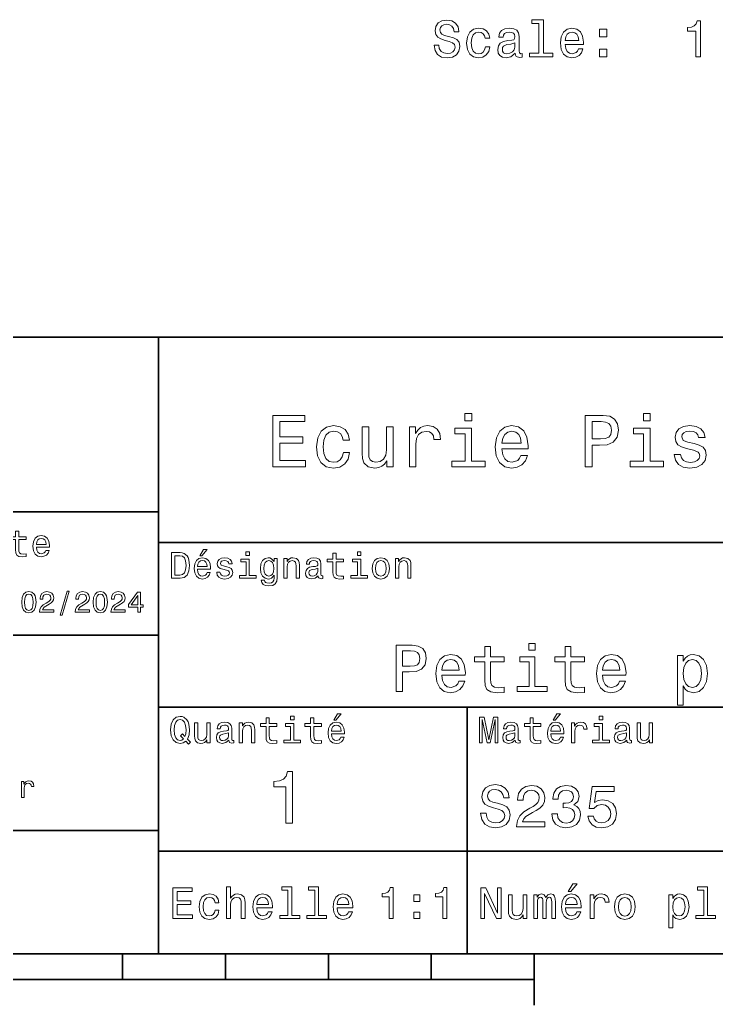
# Model space of a CAD drawing. Extents: x 0 to 297, y 0 to 210.
# Drawn here: x 148.5 to 216.2, y 5 to 100.9 of the extents above; entities that cross this region are included whole.
import ezdxf

# ---------------------------------------------------------------- set-up
doc = ezdxf.new("R2010")
doc.units = 0

msp = doc.modelspace()

# ---------------------------------------------------------------- linework, layer by layer
at = {"color": 7, "lineweight": 35}
for p, q in [((97, 70), (287, 70)), ((162, 10), (162, 70)), ((97, 53), (162, 53)), ((162, 50), (287, 50)), ((97, 41), (162, 41)), ((162, 34), (287, 34)), ((97, 22), (162, 22)), ((162, 20), (287, 20)), ((10, 10), (287, 10)), ((97, 10), (287, 10)), ((98.5, 7.5), (198.5, 7.5))]:
    msp.add_line(p, q, dxfattribs=at)
at = {"color": 7, "lineweight": 35, "ltscale": 0.35}
msp.add_line((192, 20), (192, 34), dxfattribs=at)
at = {"color": 7, "lineweight": 35, "ltscale": 0.25}
msp.add_line((192, 10), (192, 20), dxfattribs=at)
at = {"color": 7, "lineweight": 35, "ltscale": 0.0625}
for p, q in [((158.5, 10), (158.5, 7.5)), ((168.5, 10), (168.5, 7.5)), ((178.5, 10), (178.5, 7.5)), ((188.5, 10), (188.5, 7.5))]:
    msp.add_line(p, q, dxfattribs=at)
at = {"color": 7, "lineweight": 35, "ltscale": 0.125}
msp.add_line((198.5, 10), (198.5, 5), dxfattribs=at)
at = {"color": 7, "lineweight": 13}
for points in [[(189.226303, 98.397285), (188.76738, 98.397285), (188.86824, 97.862701), (189.120407, 97.46933), (189.508728, 97.2323), (190.033218, 97.146568), (190.552673, 97.227257), (190.94101, 97.449158), (191.188126, 97.797142), (191.2789, 98.256073), (191.203247, 98.669617), (190.99144, 98.936913), (190.648499, 99.113426), (190.18956, 99.244545), (189.796188, 99.34037), (189.538986, 99.451317), (189.392731, 99.612701), (189.347351, 99.864868), (189.392731, 100.091812), (189.523865, 100.263283), (189.725586, 100.379272), (190.00296, 100.419617), (190.285385, 100.369186), (190.507294, 100.233017), (190.653549, 100.006073), (190.724152, 99.698441), (191.183075, 99.698441), (191.183075, 99.708527), (191.102386, 100.182587), (190.865356, 100.535614), (190.492157, 100.757515), (189.987839, 100.83316), (189.533951, 100.757515), (189.180923, 100.5457), (188.953979, 100.217888), (188.873276, 99.794258), (188.938843, 99.416016), (189.130493, 99.158813), (189.433075, 98.987343), (189.846619, 98.856216), (190.255127, 98.740227), (190.562759, 98.629272), (190.749359, 98.467888), (190.814926, 98.205643), (190.75441, 97.938354), (190.598068, 97.736626), (190.361038, 97.610542), (190.053391, 97.570198), (189.710464, 97.625671), (189.448212, 97.787056), (189.281784, 98.049301)], [(198.969818, 100.490227), (198.969818, 97.615585), (198.057007, 97.615585), (198.057007, 97.242386), (200.321411, 97.242386), (200.321411, 97.615585), (199.413635, 97.615585), (199.413635, 100.863426), (198.273865, 100.863426), (198.273865, 100.490227)], [(214.220551, 97.242386), (214.679474, 97.242386), (214.679474, 100.767601), (214.336548, 100.767601), (214.245758, 100.459969), (214.064209, 100.253189), (213.786835, 100.132156), (213.403549, 100.091812), (213.403549, 99.733742), (214.220551, 99.733742)], [(193.73999, 99.052902), (194.178757, 99.052902), (194.087982, 99.45636), (193.871124, 99.774086), (193.533218, 99.970772), (193.094467, 100.046417), (192.610321, 99.945557), (192.242157, 99.663132), (192.010178, 99.204201), (191.929474, 98.588928), (192.005127, 97.978699), (192.232071, 97.524803), (192.590149, 97.242386), (193.07933, 97.146568), (193.513046, 97.222214), (193.850952, 97.434029), (194.082932, 97.766884), (194.183807, 98.210686), (193.760178, 98.210686), (193.684525, 97.928268), (193.543304, 97.716446), (193.341583, 97.585327), (193.094467, 97.544983), (192.786835, 97.610542), (192.564926, 97.812271), (192.428757, 98.140083), (192.383362, 98.604057), (192.428757, 99.057945), (192.569962, 99.385757), (192.796921, 99.587486), (193.094467, 99.658089), (193.356705, 99.612701), (193.553406, 99.496712), (193.684525, 99.305069)], [(196.660034, 97.595413), (196.660034, 97.580284), (196.685242, 97.408813), (196.760895, 97.287773), (197.078613, 97.191956), (197.325729, 97.2323), (197.325729, 97.575241), (197.219818, 97.560112), (197.078613, 97.625671), (197.053406, 97.8274), (197.053406, 99.229416), (196.992874, 99.587486), (196.81636, 99.839645), (196.508728, 99.990944), (196.075012, 100.046417), (195.651382, 99.985901), (195.338699, 99.81443), (195.142014, 99.547142), (195.076447, 99.194115), (195.076447, 99.163857), (195.474869, 99.163857), (195.510178, 99.375671), (195.621124, 99.52697), (195.802673, 99.617744), (196.059875, 99.653046), (196.307007, 99.627831), (196.483521, 99.552185), (196.589417, 99.421059), (196.624725, 99.239502), (196.604553, 99.027687), (196.523865, 98.921783), (196.322128, 98.871346), (195.943893, 98.831001), (195.510178, 98.740227), (195.20253, 98.578842), (195.020981, 98.326683), (194.9655, 97.953484), (195.01593, 97.620628), (195.172272, 97.373512), (195.424438, 97.217171), (195.772415, 97.161697), (196.24144, 97.267601)], [(201.511612, 98.467888), (203.286835, 98.467888), (203.29187, 98.67466), (203.211182, 99.254631), (202.989273, 99.688354), (202.636246, 99.9506), (202.167236, 100.046417), (201.708298, 99.945557), (201.35527, 99.663132), (201.128326, 99.204201), (201.047638, 98.599014), (201.123291, 97.978699), (201.350235, 97.524803), (201.698212, 97.242386), (202.1521, 97.146568), (202.545471, 97.212128), (202.86824, 97.383598), (203.10527, 97.65593), (203.24144, 98.019043), (202.802673, 98.019043), (202.711899, 97.817314), (202.58078, 97.666016), (202.207581, 97.544983), (201.920105, 97.600456), (201.703247, 97.77697), (201.562042, 98.06443), (201.511612, 98.452759)], [(204.85527, 99.199158), (205.551239, 99.199158), (205.551239, 99.9506), (204.85527, 99.9506)], [(201.511612, 98.841087), (201.567093, 99.189072), (201.703247, 99.446274), (201.910034, 99.602615), (202.182358, 99.658089), (202.449646, 99.602615), (202.656418, 99.446274), (202.782501, 99.189072), (202.827896, 98.841087)], [(196.609589, 98.190514), (196.549072, 97.928268), (196.387695, 97.726532), (196.145615, 97.595413), (195.848068, 97.550026), (195.656418, 97.575241), (195.520264, 97.65593), (195.434525, 97.797142), (195.409302, 97.993828), (195.429474, 98.170341), (195.510178, 98.296417), (195.832932, 98.43763), (196.24144, 98.498146), (196.609589, 98.619186)], [(204.85527, 97.242386), (205.551239, 97.242386), (205.551239, 97.993828), (204.85527, 97.993828)], [(173.109512, 57.381123), (176.279541, 57.381123), (176.279541, 57.986309), (173.772339, 57.986309), (173.772339, 59.679394), (176.005768, 59.679394), (176.005768, 60.277374), (173.772339, 60.277374), (173.772339, 61.775936), (176.221893, 61.775936), (176.221893, 62.381123), (173.109512, 62.381123)], [(192.439484, 62.554031), (191.769455, 62.554031), (191.769455, 61.833572), (192.439484, 61.833572)], [(203.462524, 57.381123), (204.125351, 57.381123), (204.125351, 59.492073), (204.860229, 59.492073), (205.602295, 59.528095), (206.193085, 59.780258), (206.574921, 60.270172), (206.704605, 60.940201), (206.603745, 61.559795), (206.315552, 62.013687), (205.840057, 62.287464), (205.191635, 62.381123), (203.462524, 62.381123)], [(209.788177, 62.554031), (209.118149, 62.554031), (209.118149, 61.833572), (209.788177, 61.833572)], [(179.932281, 59.967579), (180.559082, 59.967579), (180.429398, 60.543945), (180.119598, 60.997837), (179.636887, 61.278816), (179.010086, 61.386887), (178.318436, 61.242794), (177.792511, 60.839336), (177.46109, 60.183716), (177.345825, 59.304752), (177.453888, 58.432995), (177.778091, 57.78458), (178.289627, 57.381123), (178.988464, 57.244236), (179.608063, 57.352303), (180.090775, 57.6549), (180.42218, 58.130402), (180.566284, 58.764408), (179.96109, 58.764408), (179.853027, 58.36095), (179.651291, 58.058357), (179.363113, 57.871037), (179.010086, 57.8134), (178.570602, 57.907059), (178.253601, 58.195244), (178.059082, 58.663544), (177.994232, 59.326366), (178.059082, 59.974781), (178.260803, 60.443081), (178.585007, 60.731266), (179.010086, 60.83213), (179.38472, 60.767288), (179.66571, 60.601585), (179.853027, 60.327808)], [(186.380402, 57.381123), (187.014404, 57.381123), (187.014404, 59.592937), (187.079254, 60.12608), (187.273773, 60.507923), (187.590775, 60.738472), (188.015854, 60.817722), (188.332855, 60.767288), (188.570602, 60.623199), (188.714691, 60.378242), (188.765121, 60.046829), (189.406342, 60.046829), (189.319885, 60.630402), (189.082123, 61.048271), (188.685883, 61.30043), (188.145538, 61.386887), (187.778091, 61.32925), (187.46109, 61.185158), (187.180115, 60.940201), (186.956772, 60.608788), (186.956772, 61.25), (186.380402, 61.25)], [(195.37175, 59.131844), (197.907776, 59.131844), (197.914978, 59.427231), (197.799713, 60.255764), (197.482712, 60.875359), (196.978378, 61.25), (196.30835, 61.386887), (195.65274, 61.242794), (195.148407, 60.839336), (194.824203, 60.183716), (194.708923, 59.319164), (194.817001, 58.432995), (195.141205, 57.78458), (195.638321, 57.381123), (196.286743, 57.244236), (196.848694, 57.337894), (197.309799, 57.582851), (197.648407, 57.971901), (197.842941, 58.490631), (197.216141, 58.490631), (197.086456, 58.20245), (196.899139, 57.986309), (196.365997, 57.8134), (195.955322, 57.892651), (195.645538, 58.14481), (195.443802, 58.555473), (195.37175, 59.110229)], [(205.01152, 61.76873), (205.443802, 61.725502), (205.760803, 61.588615), (205.94812, 61.336452), (206.01297, 60.940201), (205.940918, 60.522331), (205.746399, 60.270172), (205.414978, 60.140488), (204.96109, 60.104465), (204.125351, 60.104465), (204.125351, 61.76873)], [(214.060516, 59.636166), (213.44812, 59.780258), (212.994232, 59.945965), (212.842941, 60.28458), (212.886169, 60.522331), (213.03746, 60.695244), (213.282425, 60.803314), (213.635437, 60.846542), (213.97406, 60.803314), (214.240631, 60.67363), (214.413544, 60.479107), (214.485596, 60.219738), (215.105194, 60.219738), (215.105194, 60.23415), (214.997116, 60.70245), (214.701721, 61.069885), (214.240631, 61.30043), (213.635437, 61.386887), (213.023056, 61.30043), (212.57637, 61.062679), (212.29538, 60.709652), (212.208939, 60.262966), (212.273773, 59.830688), (212.475494, 59.528095), (212.806915, 59.311958), (213.289627, 59.16066), (213.995682, 58.987751), (214.427948, 58.807636), (214.543228, 58.663544), (214.586456, 58.447407), (214.521606, 58.180836), (214.348694, 57.979107), (214.067719, 57.849422), (213.693085, 57.806194), (213.296829, 57.849422), (213.008636, 58.000721), (212.814117, 58.245674), (212.734863, 58.584293), (212.122482, 58.584293), (212.223343, 58.007923), (212.518738, 57.590057), (212.98703, 57.337894), (213.635437, 57.244236), (214.312683, 57.337894), (214.809799, 57.590057), (215.112396, 57.993515), (215.220459, 58.519451), (215.141205, 58.973343), (214.917862, 59.283138), (214.55043, 59.484871)], [(184.788177, 61.25), (184.154175, 61.25), (184.154175, 59.016571), (184.082123, 58.497837), (183.873199, 58.123196), (183.548996, 57.892651), (183.123917, 57.820602), (182.785294, 57.878242), (182.569168, 58.051151), (182.446686, 58.346542), (182.417862, 58.764408), (182.417862, 61.25), (181.783859, 61.25), (181.783859, 58.706772), (181.805481, 58.195244), (181.942368, 57.770172), (182.360229, 57.381123), (183.030258, 57.244236), (183.390488, 57.294666), (183.700287, 57.424351), (183.966858, 57.647694), (184.182999, 57.971901), (184.182999, 57.381123), (184.788177, 57.381123)], [(192.417862, 57.914265), (192.417862, 61.120316), (190.789627, 61.120316), (190.789627, 60.579971), (191.783859, 60.579971), (191.783859, 57.914265), (190.48703, 57.914265), (190.48703, 57.381123), (193.729111, 57.381123), (193.729111, 57.914265)], [(195.37175, 59.664986), (195.451004, 60.162102), (195.645538, 60.529537), (195.940918, 60.75288), (196.329971, 60.83213), (196.711807, 60.75288), (197.007202, 60.529537), (197.187317, 60.162102), (197.252167, 59.664986)], [(209.766571, 57.914265), (209.766571, 61.120316), (208.138321, 61.120316), (208.138321, 60.579971), (209.132568, 60.579971), (209.132568, 57.914265), (207.835724, 57.914265), (207.835724, 57.381123), (211.077805, 57.381123), (211.077805, 57.914265)], [(148.100861, 50.289986), (148.100861, 49.320965), (148.122482, 49.007565), (148.223343, 48.791428), (148.425079, 48.665348), (148.767288, 48.62212), (149.141937, 48.640129), (149.141937, 48.913906), (148.868149, 48.892292), (148.619598, 48.921112), (148.486313, 49.011169), (148.42868, 49.162464), (148.417862, 49.375), (148.417862, 50.289986), (149.141937, 50.289986), (149.141937, 50.560158), (148.417862, 50.560158), (148.417862, 51.125721), (148.100861, 51.125721), (148.100861, 50.560158), (147.553314, 50.560158), (147.553314, 50.289986)], [(150.121765, 49.565922), (151.389771, 49.565922), (151.393372, 49.713619), (151.335739, 50.127884), (151.177231, 50.437683), (150.925079, 50.625), (150.590057, 50.693443), (150.262253, 50.621399), (150.010086, 50.41967), (149.847977, 50.091862), (149.790344, 49.659584), (149.844376, 49.216499), (150.006485, 48.892292), (150.255051, 48.690563), (150.579254, 48.62212), (150.860229, 48.668949), (151.090775, 48.791428), (151.260086, 48.98595), (151.357346, 49.245319), (151.043945, 49.245319), (150.979111, 49.101227), (150.885452, 48.993156), (150.618881, 48.9067), (150.413544, 48.946327), (150.258652, 49.072407), (150.157776, 49.27774), (150.121765, 49.555115)], [(150.121765, 49.832493), (150.161377, 50.081055), (150.258652, 50.264771), (150.406342, 50.376442), (150.600861, 50.416069), (150.791794, 50.376442), (150.939484, 50.264771), (151.029541, 50.081055), (151.061966, 49.832493)], [(164.080688, 49.030979), (163.248566, 49.030979), (163.248566, 46.530979), (164.080688, 46.530979), (164.473343, 46.610229), (164.765137, 46.851585), (164.945251, 47.244236), (165.010086, 47.780979), (164.952454, 48.328529), (164.880402, 48.544666), (164.779541, 48.717579), (164.487747, 48.951729), (164.296829, 49.009365)], [(166.004318, 48.728386), (166.216858, 48.728386), (166.717575, 49.340778), (166.364548, 49.340778)], [(170.824203, 49.117435), (170.489197, 49.117435), (170.489197, 48.757202), (170.824203, 48.757202)], [(178.943802, 48.130402), (178.943802, 47.161381), (178.965424, 46.84798), (179.066284, 46.631844), (179.268005, 46.505764), (179.610229, 46.462536), (179.984863, 46.480545), (179.984863, 46.754322), (179.71109, 46.732708), (179.46254, 46.761528), (179.329254, 46.851585), (179.271606, 47.00288), (179.260803, 47.215416), (179.260803, 48.130402), (179.984863, 48.130402), (179.984863, 48.400574), (179.260803, 48.400574), (179.260803, 48.966137), (178.943802, 48.966137), (178.943802, 48.400574), (178.396255, 48.400574), (178.396255, 48.130402)], [(181.667145, 49.117435), (181.332138, 49.117435), (181.332138, 48.757202), (181.667145, 48.757202)], [(164.055481, 48.731987), (164.329254, 48.677952), (164.516571, 48.512245), (164.628235, 48.216858), (164.664261, 47.780979), (164.624634, 47.359509), (164.51297, 47.064121), (164.322052, 46.887608), (164.055481, 46.829971), (163.583572, 46.829971), (163.583572, 48.731987)], [(165.784576, 47.406338), (167.052597, 47.406338), (167.056198, 47.554035), (166.998566, 47.9683), (166.840057, 48.278099), (166.587891, 48.465416), (166.252884, 48.533859), (165.925079, 48.461815), (165.672913, 48.260086), (165.510803, 47.932278), (165.453171, 47.5), (165.507202, 47.056915), (165.669312, 46.732708), (165.917862, 46.530979), (166.242081, 46.462536), (166.523056, 46.509365), (166.753601, 46.631844), (166.922913, 46.826366), (167.020172, 47.085735), (166.706772, 47.085735), (166.641937, 46.941643), (166.548264, 46.833572), (166.281708, 46.747116), (166.07637, 46.786743), (165.921463, 46.912823), (165.820602, 47.118156), (165.784576, 47.395531)], [(165.784576, 47.672909), (165.824203, 47.921471), (165.921463, 48.105186), (166.069168, 48.216858), (166.263687, 48.256485), (166.454605, 48.216858), (166.60231, 48.105186), (166.692368, 47.921471), (166.724777, 47.672909)], [(168.623199, 47.658501), (168.317001, 47.730545), (168.090057, 47.8134), (168.014404, 47.982708), (168.036026, 48.101585), (168.111664, 48.188038), (168.234146, 48.242073), (168.41066, 48.263687), (168.579971, 48.242073), (168.713257, 48.177231), (168.799713, 48.079971), (168.835739, 47.950287), (169.145538, 47.950287), (169.145538, 47.957493), (169.091492, 48.191643), (168.943802, 48.375359), (168.713257, 48.490635), (168.41066, 48.533859), (168.104462, 48.490635), (167.881119, 48.371758), (167.740631, 48.195244), (167.697403, 47.971901), (167.729828, 47.755764), (167.830688, 47.604465), (167.996399, 47.496399), (168.237747, 47.42075), (168.590775, 47.334293), (168.806915, 47.244236), (168.864548, 47.172188), (168.886169, 47.064121), (168.853745, 46.930836), (168.767288, 46.829971), (168.626801, 46.765129), (168.439484, 46.743515), (168.241348, 46.765129), (168.09726, 46.840778), (168, 46.963257), (167.960373, 47.132565), (167.654175, 47.132565), (167.704605, 46.844379), (167.85231, 46.635445), (168.086456, 46.509365), (168.41066, 46.462536), (168.749283, 46.509365), (168.997833, 46.635445), (169.149139, 46.837173), (169.203171, 47.100143), (169.163544, 47.327087), (169.05188, 47.481987), (168.868149, 47.582851)], [(170.8134, 46.79755), (170.8134, 48.400574), (169.999283, 48.400574), (169.999283, 48.130402), (170.496399, 48.130402), (170.496399, 46.79755), (169.847977, 46.79755), (169.847977, 46.530979), (171.469025, 46.530979), (171.469025, 46.79755)], [(173.518738, 46.617435), (173.518738, 48.465416), (173.216141, 48.465416), (173.216141, 48.152016), (172.967575, 48.4366), (172.816284, 48.508644), (172.646973, 48.533859), (172.340775, 48.461815), (172.103027, 48.260086), (171.94812, 47.935879), (171.894089, 47.5), (171.94812, 47.060516), (172.103027, 46.736309), (172.340775, 46.530979), (172.646973, 46.462536), (172.819885, 46.487751), (172.963974, 46.552593), (173.216141, 46.826366), (173.216141, 46.552593), (173.187317, 46.336456), (173.108063, 46.181557), (172.956772, 46.091499), (172.729828, 46.059078), (172.531708, 46.080692), (172.391205, 46.134727), (172.30835, 46.228386), (172.283142, 46.354465), (171.976944, 46.354465), (171.976944, 46.340057), (172.023773, 46.109509), (172.167862, 45.9366), (172.398407, 45.824928), (172.711823, 45.785301), (173.086456, 45.839336), (173.335022, 45.990635), (173.47551, 46.253601)], [(172.221909, 47.5), (172.254318, 47.820606), (172.351593, 48.058357), (172.502884, 48.198845), (172.704605, 48.249279), (172.917145, 48.198845), (173.075653, 48.058357), (173.172913, 47.820606), (173.208939, 47.5), (173.172913, 47.172188), (173.075653, 46.938038), (172.917145, 46.793949), (172.704605, 46.747116), (172.502884, 46.793949), (172.351593, 46.938038), (172.254318, 47.175793)], [(174.181549, 46.530979), (174.498566, 46.530979), (174.498566, 47.647694), (174.530975, 47.903458), (174.635452, 48.090778), (174.797546, 48.206051), (175.013687, 48.249279), (175.1866, 48.213257), (175.294662, 48.115993), (175.348709, 47.953888), (175.366714, 47.737751), (175.366714, 46.530979), (175.683716, 46.530979), (175.683716, 47.802593), (175.669312, 48.058357), (175.604462, 48.270893), (175.391937, 48.465416), (175.060516, 48.533859), (174.876801, 48.508644), (174.721909, 48.440201), (174.588623, 48.324928), (174.484146, 48.170029), (174.484146, 48.465416), (174.181549, 48.465416)], [(177.499283, 46.783142), (177.499283, 46.772335), (177.517288, 46.649857), (177.57132, 46.5634), (177.798264, 46.494957), (177.974777, 46.523773), (177.974777, 46.76873), (177.899139, 46.757923), (177.798264, 46.804756), (177.780258, 46.948845), (177.780258, 47.950287), (177.73703, 48.206051), (177.610947, 48.386166), (177.391205, 48.494236), (177.081406, 48.533859), (176.778824, 48.490635), (176.555481, 48.368156), (176.414978, 48.177231), (176.368149, 47.925072), (176.368149, 47.903458), (176.65274, 47.903458), (176.677948, 48.054756), (176.757202, 48.162823), (176.886887, 48.227665), (177.070602, 48.25288), (177.247116, 48.234871), (177.373199, 48.180836), (177.448853, 48.087173), (177.47406, 47.957493), (177.459656, 47.806194), (177.402023, 47.730545), (177.257919, 47.694523), (176.987747, 47.665707), (176.677948, 47.600864), (176.458206, 47.485592), (176.328537, 47.305473), (176.28891, 47.038906), (176.324921, 46.801151), (176.4366, 46.624638), (176.616714, 46.512966), (176.86528, 46.473343), (177.200287, 46.548992)], [(181.656342, 46.79755), (181.656342, 48.400574), (180.842224, 48.400574), (180.842224, 48.130402), (181.33934, 48.130402), (181.33934, 46.79755), (180.690918, 46.79755), (180.690918, 46.530979), (182.311966, 46.530979), (182.311966, 46.79755)], [(182.762253, 47.496399), (182.819885, 47.056915), (182.985596, 46.732708), (183.248566, 46.530979), (183.601593, 46.462536), (183.951004, 46.530979), (184.213974, 46.729107), (184.379684, 47.053314), (184.440918, 47.496399), (184.379684, 47.935879), (184.213974, 48.263687), (183.951004, 48.461815), (183.601593, 48.533859), (183.248566, 48.461815), (182.985596, 48.260086), (182.819885, 47.935879)], [(183.086456, 47.5), (183.118881, 47.824207), (183.219742, 48.058357), (183.381851, 48.20245), (183.601593, 48.25288), (183.817719, 48.20245), (183.979828, 48.061958), (184.080688, 47.824207), (184.116714, 47.5), (184.080688, 47.172188), (183.979828, 46.934437), (183.817719, 46.790344), (183.601593, 46.743515), (183.381851, 46.790344), (183.219742, 46.934437), (183.118881, 47.172188)], [(185.024506, 46.530979), (185.341492, 46.530979), (185.341492, 47.647694), (185.373917, 47.903458), (185.478394, 48.090778), (185.640488, 48.206051), (185.856628, 48.249279), (186.029541, 48.213257), (186.137604, 48.115993), (186.19165, 47.953888), (186.209656, 47.737751), (186.209656, 46.530979), (186.526657, 46.530979), (186.526657, 47.802593), (186.512253, 48.058357), (186.447403, 48.270893), (186.234879, 48.465416), (185.903458, 48.533859), (185.719742, 48.508644), (185.56485, 48.440201), (185.431564, 48.324928), (185.327087, 48.170029), (185.327087, 48.465416), (185.024506, 48.465416)], [(177.463257, 47.208214), (177.420029, 47.020893), (177.304749, 46.876801), (177.131851, 46.783142), (176.919312, 46.750721), (176.782425, 46.76873), (176.68515, 46.826366), (176.623917, 46.927231), (176.605911, 47.067722), (176.620316, 47.193802), (176.677948, 47.283859), (176.908508, 47.384727), (177.200287, 47.427952), (177.463257, 47.514408)], [(148.703171, 44.201729), (148.746399, 43.749279), (148.881851, 43.426514), (149.097992, 43.230549), (149.397705, 43.167149), (149.694534, 43.230549), (149.910675, 43.426514), (150.043228, 43.749279), (150.08934, 44.201729), (150.043228, 44.651299), (149.98848, 44.829971), (149.910675, 44.976948), (149.694534, 45.172913), (149.397705, 45.239193), (149.097992, 45.172913), (148.881851, 44.974064), (148.746399, 44.651299)], [(150.429398, 43.224785), (151.804047, 43.224785), (151.804047, 43.472622), (150.71759, 43.472622), (150.778107, 43.60807), (150.881851, 43.720463), (151.201736, 43.925072), (151.371765, 44.011528), (151.561966, 44.135448), (151.697418, 44.279541), (151.775223, 44.44957), (151.804047, 44.642651), (151.755051, 44.884727), (151.619598, 45.074928), (151.412109, 45.195965), (151.144104, 45.239193), (150.867447, 45.190201), (150.657059, 45.054756), (150.521622, 44.838619), (150.47551, 44.553314), (150.47551, 44.51297), (150.737762, 44.51297), (150.737762, 44.536022), (150.763687, 44.731991), (150.841507, 44.876083), (150.965424, 44.9683), (151.129684, 45), (151.296829, 44.971184), (151.420746, 44.899136), (151.50145, 44.786743), (151.530258, 44.645535), (151.510086, 44.51297), (151.455338, 44.400578), (151.363113, 44.302593), (151.236313, 44.216141), (151.066284, 44.12392), (150.783859, 43.945248), (150.585022, 43.755043), (150.466858, 43.524498), (150.429398, 43.233429)], [(152.417877, 42.956772), (152.616714, 42.956772), (153.314133, 45.279541), (153.112396, 45.279541)], [(153.899139, 43.224785), (155.273773, 43.224785), (155.273773, 43.472622), (154.187317, 43.472622), (154.247849, 43.60807), (154.351593, 43.720463), (154.671478, 43.925072), (154.841507, 44.011528), (155.031708, 44.135448), (155.167145, 44.279541), (155.244965, 44.44957), (155.273773, 44.642651), (155.224792, 44.884727), (155.08934, 45.074928), (154.881851, 45.195965), (154.613831, 45.239193), (154.337173, 45.190201), (154.126801, 45.054756), (153.991364, 44.838619), (153.945251, 44.553314), (153.945251, 44.51297), (154.207504, 44.51297), (154.207504, 44.536022), (154.233429, 44.731991), (154.311249, 44.876083), (154.435165, 44.9683), (154.599426, 45), (154.766571, 44.971184), (154.890488, 44.899136), (154.971191, 44.786743), (155, 44.645535), (154.979828, 44.51297), (154.925079, 44.400578), (154.832855, 44.302593), (154.706055, 44.216141), (154.536026, 44.12392), (154.253601, 43.945248), (154.054764, 43.755043), (153.9366, 43.524498), (153.899139, 43.233429)], [(155.642654, 44.201729), (155.685883, 43.749279), (155.821335, 43.426514), (156.037476, 43.230549), (156.337173, 43.167149), (156.634003, 43.230549), (156.850143, 43.426514), (156.982712, 43.749279), (157.028824, 44.201729), (156.982712, 44.651299), (156.927963, 44.829971), (156.850143, 44.976948), (156.634003, 45.172913), (156.337173, 45.239193), (156.037476, 45.172913), (155.821335, 44.974064), (155.685883, 44.651299)], [(157.368881, 43.224785), (158.743515, 43.224785), (158.743515, 43.472622), (157.657059, 43.472622), (157.71759, 43.60807), (157.821335, 43.720463), (158.14122, 43.925072), (158.311249, 44.011528), (158.50145, 44.135448), (158.636887, 44.279541), (158.714706, 44.44957), (158.743515, 44.642651), (158.694534, 44.884727), (158.559082, 45.074928), (158.351593, 45.195965), (158.083572, 45.239193), (157.806915, 45.190201), (157.596542, 45.054756), (157.461105, 44.838619), (157.414993, 44.553314), (157.414993, 44.51297), (157.677231, 44.51297), (157.677231, 44.536022), (157.703171, 44.731991), (157.780991, 44.876083), (157.904907, 44.9683), (158.069168, 45), (158.236313, 44.971184), (158.360229, 44.899136), (158.440918, 44.786743), (158.469742, 44.645535), (158.44957, 44.51297), (158.394821, 44.400578), (158.302597, 44.302593), (158.175797, 44.216141), (158.005768, 44.12392), (157.723343, 43.945248), (157.524506, 43.755043), (157.406342, 43.524498), (157.368881, 43.233429)], [(159.965424, 43.224785), (160.224792, 43.224785), (160.224792, 43.720463), (160.510086, 43.720463), (160.510086, 43.951008), (160.224792, 43.951008), (160.224792, 45.181557), (159.96254, 45.181557), (159.086456, 43.974064), (159.086456, 43.720463), (159.965424, 43.720463)], [(148.979828, 44.201729), (149.002884, 44.550434), (149.074936, 44.801155), (149.20462, 44.948128), (149.397705, 45), (149.587906, 44.948128), (149.71759, 44.801155), (149.789627, 44.550434), (149.812683, 44.201729), (149.789627, 43.850143), (149.71759, 43.599426), (149.587906, 43.45245), (149.397705, 43.403458), (149.20462, 43.45245), (149.074936, 43.599426), (149.002884, 43.850143)], [(155.919312, 44.201729), (155.942368, 44.550434), (156.01442, 44.801155), (156.144104, 44.948128), (156.337173, 45), (156.527374, 44.948128), (156.657059, 44.801155), (156.729111, 44.550434), (156.752167, 44.201729), (156.729111, 43.850143), (156.657059, 43.599426), (156.527374, 43.45245), (156.337173, 43.403458), (156.144104, 43.45245), (156.01442, 43.599426), (155.942368, 43.850143)], [(159.328537, 43.951008), (159.965424, 44.847263), (159.965424, 43.951008)], [(185.09726, 35.530258), (185.693802, 35.530258), (185.693802, 37.430115), (186.355179, 37.430115), (187.023056, 37.462536), (187.554749, 37.68948), (187.898407, 38.130402), (188.015121, 38.733429), (187.924347, 39.291065), (187.664978, 39.699566), (187.23703, 39.945965), (186.653458, 40.030258), (185.09726, 40.030258)], [(186.491348, 39.479107), (186.880402, 39.440201), (187.16571, 39.317001), (187.33429, 39.090057), (187.392654, 38.733429), (187.327805, 38.357346), (187.15274, 38.130402), (186.854462, 38.013687), (186.445969, 37.981266), (185.693802, 37.981266), (185.693802, 39.479107)], [(193.695251, 38.409222), (193.695251, 36.664986), (193.734146, 36.100864), (193.91571, 35.711815), (194.278824, 35.484871), (194.894806, 35.407059), (195.569168, 35.43948), (195.569168, 35.932274), (195.07637, 35.893372), (194.628967, 35.945244), (194.389053, 36.107349), (194.285309, 36.379681), (194.265854, 36.762245), (194.265854, 38.409222), (195.569168, 38.409222), (195.569168, 38.895531), (194.265854, 38.895531), (194.265854, 39.913544), (193.695251, 39.913544), (193.695251, 38.895531), (192.709656, 38.895531), (192.709656, 38.409222)], [(198.59726, 40.185879), (197.994232, 40.185879), (197.994232, 39.537464), (198.59726, 39.537464)], [(201.502167, 38.409222), (201.502167, 36.664986), (201.541061, 36.100864), (201.722626, 35.711815), (202.085739, 35.484871), (202.701721, 35.407059), (203.376083, 35.43948), (203.376083, 35.932274), (202.883286, 35.893372), (202.435883, 35.945244), (202.195969, 36.107349), (202.092224, 36.379681), (202.072769, 36.762245), (202.072769, 38.409222), (203.376083, 38.409222), (203.376083, 38.895531), (202.072769, 38.895531), (202.072769, 39.913544), (201.502167, 39.913544), (201.502167, 38.895531), (200.516571, 38.895531), (200.516571, 38.409222)], [(189.52594, 37.105907), (191.80835, 37.105907), (191.814835, 37.371758), (191.71109, 38.117435), (191.425797, 38.675072), (190.971893, 39.012245), (190.368881, 39.135445), (189.778824, 39.005764), (189.324921, 38.642651), (189.033142, 38.052593), (188.929398, 37.274494), (189.026657, 36.476944), (189.318436, 35.893372), (189.765854, 35.530258), (190.349426, 35.407059), (190.855179, 35.491352), (191.270172, 35.711815), (191.574921, 36.061958), (191.75, 36.528816), (191.185883, 36.528816), (191.069168, 36.269451), (190.900574, 36.074928), (190.420746, 35.919308), (190.051147, 35.990631), (189.772339, 36.217579), (189.590775, 36.587173), (189.52594, 37.086452)], [(189.52594, 37.585735), (189.59726, 38.033138), (189.772339, 38.363831), (190.038177, 38.564842), (190.388321, 38.636166), (190.731995, 38.564842), (190.997833, 38.363831), (191.159943, 38.033138), (191.218292, 37.585735)], [(198.577805, 36.010086), (198.577805, 38.895531), (197.112396, 38.895531), (197.112396, 38.409222), (198.007202, 38.409222), (198.007202, 36.010086), (196.840057, 36.010086), (196.840057, 35.530258), (199.757919, 35.530258), (199.757919, 36.010086)], [(205.139771, 37.105907), (207.422195, 37.105907), (207.42868, 37.371758), (207.324921, 38.117435), (207.039627, 38.675072), (206.585739, 39.012245), (205.982712, 39.135445), (205.392654, 39.005764), (204.938766, 38.642651), (204.646973, 38.052593), (204.543228, 37.274494), (204.640488, 36.476944), (204.932281, 35.893372), (205.379684, 35.530258), (205.963257, 35.407059), (206.469025, 35.491352), (206.884003, 35.711815), (207.188766, 36.061958), (207.363831, 36.528816), (206.799713, 36.528816), (206.682999, 36.269451), (206.514404, 36.074928), (206.034576, 35.919308), (205.664978, 35.990631), (205.386169, 36.217579), (205.204605, 36.587173), (205.139771, 37.086452)], [(205.139771, 37.585735), (205.21109, 38.033138), (205.386169, 38.363831), (205.652023, 38.564842), (206.002167, 38.636166), (206.345825, 38.564842), (206.611664, 38.363831), (206.773773, 38.033138), (206.832138, 37.585735)], [(212.985596, 38.474064), (212.985596, 39.012245), (212.414978, 39.012245), (212.414978, 34.181557), (212.985596, 34.181557), (212.985596, 36.061958), (213.1866, 35.757202), (213.413544, 35.556194), (213.984146, 35.407059), (214.528809, 35.530258), (214.956772, 35.899857), (215.235596, 36.483429), (215.33934, 37.274494), (215.235596, 38.059078), (214.956772, 38.642651), (214.528809, 39.005764), (213.984146, 39.135445), (213.672913, 39.096542), (213.407059, 38.973343), (213.180115, 38.76585)], [(213.886887, 35.919308), (213.504318, 36.003601), (213.225494, 36.262966), (213.05043, 36.684437), (212.992065, 37.274494), (213.05043, 37.858067), (213.225494, 38.279537), (213.504318, 38.532421), (213.886887, 38.623199), (214.23703, 38.532421), (214.515854, 38.273052), (214.690918, 37.851585), (214.755768, 37.274494), (214.690918, 36.690922), (214.515854, 36.262966), (214.23703, 36.003601)], [(164.642654, 30.685879), (164.916428, 30.401297), (165.107346, 30.592218), (164.811966, 30.894812), (164.963257, 31.305475), (165.010086, 31.780979), (164.941635, 32.339336), (164.862396, 32.56628), (164.757919, 32.753601), (164.46254, 33.009365), (164.282425, 33.074207), (164.08429, 33.099422), (163.702454, 33.009365), (163.41066, 32.757202), (163.223343, 32.342937), (163.158508, 31.780979), (163.223343, 31.219019), (163.407059, 30.804754), (163.698853, 30.54899), (164.08429, 30.462536), (164.39769, 30.520172)], [(164.41571, 30.916426), (164.260803, 30.801151), (164.08429, 30.765129), (163.850143, 30.829971), (163.666428, 31.024494), (163.543945, 31.341497), (163.504318, 31.780979), (163.543945, 32.216858), (163.662827, 32.537464), (163.846542, 32.731987), (164.08429, 32.80043), (164.318451, 32.731987), (164.502167, 32.533859), (164.621033, 32.213257), (164.664261, 31.780979), (164.631851, 31.40634), (164.5634, 31.150576), (164.329254, 31.395533), (164.13472, 31.211815)], [(172.438034, 32.130402), (172.438034, 31.161383), (172.459656, 30.847982), (172.560516, 30.631844), (172.762253, 30.505762), (173.104462, 30.462536), (173.479111, 30.480547), (173.479111, 30.754322), (173.205338, 30.732708), (172.956772, 30.761526), (172.823486, 30.851583), (172.765854, 31.002882), (172.755035, 31.215418), (172.755035, 32.130402), (173.479111, 32.130402), (173.479111, 32.400574), (172.755035, 32.400574), (172.755035, 32.966137), (172.438034, 32.966137), (172.438034, 32.400574), (171.890488, 32.400574), (171.890488, 32.130402)], [(175.161377, 33.117435), (174.82637, 33.117435), (174.82637, 32.757202), (175.161377, 32.757202)], [(176.775223, 32.130402), (176.775223, 31.161383), (176.796829, 30.847982), (176.89769, 30.631844), (177.099426, 30.505762), (177.44165, 30.462536), (177.816284, 30.480547), (177.816284, 30.754322), (177.542511, 30.732708), (177.293945, 30.761526), (177.16066, 30.851583), (177.103027, 31.002882), (177.092224, 31.215418), (177.092224, 32.130402), (177.816284, 32.130402), (177.816284, 32.400574), (177.092224, 32.400574), (177.092224, 32.966137), (176.775223, 32.966137), (176.775223, 32.400574), (176.227661, 32.400574), (176.227661, 32.130402)], [(179.015854, 32.728386), (179.228394, 32.728386), (179.729111, 33.340778), (179.376083, 33.340778)], [(193.183716, 30.530979), (193.46109, 30.530979), (193.46109, 32.80043), (193.929398, 30.530979), (194.239197, 30.530979), (194.703888, 32.80043), (194.703888, 30.530979), (194.984863, 30.530979), (194.984863, 33.030979), (194.545395, 33.030979), (194.08429, 30.826368), (193.626801, 33.030979), (193.183716, 33.030979)], [(198.100861, 32.130402), (198.100861, 31.161383), (198.122482, 30.847982), (198.223343, 30.631844), (198.425079, 30.505762), (198.767288, 30.462536), (199.141937, 30.480547), (199.141937, 30.754322), (198.868149, 30.732708), (198.619598, 30.761526), (198.486313, 30.851583), (198.42868, 31.002882), (198.417862, 31.215418), (198.417862, 32.130402), (199.141937, 32.130402), (199.141937, 32.400574), (198.417862, 32.400574), (198.417862, 32.966137), (198.100861, 32.966137), (198.100861, 32.400574), (197.553314, 32.400574), (197.553314, 32.130402)], [(200.341492, 32.728386), (200.554031, 32.728386), (201.054749, 33.340778), (200.701736, 33.340778)], [(205.161377, 33.117435), (204.82637, 33.117435), (204.82637, 32.757202), (205.161377, 32.757202)], [(166.998566, 32.465416), (166.681549, 32.465416), (166.681549, 31.348703), (166.645538, 31.089336), (166.541061, 30.902016), (166.378967, 30.786743), (166.166428, 30.750719), (165.997116, 30.779539), (165.889053, 30.865993), (165.827805, 31.013687), (165.8134, 31.222622), (165.8134, 32.465416), (165.496399, 32.465416), (165.496399, 31.193804), (165.507202, 30.93804), (165.575653, 30.725504), (165.784576, 30.530979), (166.119598, 30.462536), (166.299713, 30.487751), (166.454605, 30.552593), (166.587891, 30.664265), (166.695969, 30.826368), (166.695969, 30.530979), (166.998566, 30.530979)], [(168.824921, 30.78314), (168.824921, 30.772333), (168.842941, 30.649855), (168.896973, 30.5634), (169.123917, 30.494957), (169.30043, 30.523775), (169.30043, 30.768732), (169.224777, 30.757925), (169.123917, 30.804754), (169.105911, 30.948847), (169.105911, 31.950287), (169.062683, 32.206051), (168.9366, 32.386166), (168.716858, 32.494236), (168.407059, 32.533859), (168.104462, 32.490635), (167.881119, 32.368156), (167.740631, 32.177231), (167.693802, 31.925072), (167.693802, 31.903458), (167.978394, 31.903458), (168.003601, 32.054756), (168.082855, 32.162823), (168.21254, 32.227665), (168.396255, 32.25288), (168.572769, 32.234871), (168.698853, 32.180836), (168.77449, 32.087173), (168.799713, 31.957493), (168.785309, 31.806194), (168.727661, 31.730547), (168.583572, 31.694523), (168.3134, 31.665705), (168.003601, 31.600864), (167.783859, 31.48559), (167.654175, 31.305475), (167.614548, 31.038904), (167.650574, 30.801151), (167.762253, 30.62464), (167.942368, 30.512968), (168.190918, 30.473343), (168.52594, 30.54899)], [(169.844376, 30.530979), (170.161377, 30.530979), (170.161377, 31.647694), (170.193802, 31.903458), (170.298279, 32.090778), (170.460373, 32.206051), (170.676514, 32.249279), (170.849426, 32.213257), (170.957489, 32.115993), (171.011536, 31.95389), (171.029541, 31.737751), (171.029541, 30.530979), (171.346542, 30.530979), (171.346542, 31.802593), (171.332138, 32.058357), (171.267288, 32.270893), (171.054749, 32.465416), (170.723343, 32.533859), (170.539627, 32.508644), (170.38472, 32.440201), (170.251434, 32.324928), (170.146973, 32.170029), (170.146973, 32.465416), (169.844376, 32.465416)], [(175.150574, 30.79755), (175.150574, 32.400574), (174.336456, 32.400574), (174.336456, 32.130402), (174.833572, 32.130402), (174.833572, 30.79755), (174.185165, 30.79755), (174.185165, 30.530979), (175.806198, 30.530979), (175.806198, 30.79755)], [(178.796112, 31.40634), (180.064117, 31.40634), (180.067719, 31.554033), (180.010086, 31.9683), (179.851593, 32.278099), (179.599426, 32.465416), (179.264404, 32.533859), (178.9366, 32.461815), (178.684433, 32.260086), (178.522339, 31.932276), (178.464691, 31.5), (178.518738, 31.056915), (178.680832, 30.732708), (178.929398, 30.530979), (179.253601, 30.462536), (179.534576, 30.509365), (179.765137, 30.631844), (179.934433, 30.826368), (180.031708, 31.085733), (179.718292, 31.085733), (179.653458, 30.941643), (179.559799, 30.833572), (179.293228, 30.747118), (179.087891, 30.786743), (178.932999, 30.912823), (178.832138, 31.118155), (178.796112, 31.395533)], [(178.796112, 31.672911), (178.835739, 31.921469), (178.932999, 32.105186), (179.080688, 32.216858), (179.275208, 32.256485), (179.466141, 32.216858), (179.613831, 32.105186), (179.703888, 31.921469), (179.736313, 31.672911)], [(196.656342, 30.78314), (196.656342, 30.772333), (196.674347, 30.649855), (196.728394, 30.5634), (196.955338, 30.494957), (197.131851, 30.523775), (197.131851, 30.768732), (197.056198, 30.757925), (196.955338, 30.804754), (196.937317, 30.948847), (196.937317, 31.950287), (196.894089, 32.206051), (196.768005, 32.386166), (196.548264, 32.494236), (196.23848, 32.533859), (195.935883, 32.490635), (195.71254, 32.368156), (195.572052, 32.177231), (195.525223, 31.925072), (195.525223, 31.903458), (195.809799, 31.903458), (195.835022, 32.054756), (195.914261, 32.162823), (196.043945, 32.227665), (196.227661, 32.25288), (196.404175, 32.234871), (196.530258, 32.180836), (196.605911, 32.087173), (196.631119, 31.957493), (196.616714, 31.806194), (196.559082, 31.730547), (196.414978, 31.694523), (196.144806, 31.665705), (195.835022, 31.600864), (195.61528, 31.48559), (195.485596, 31.305475), (195.445969, 31.038904), (195.481995, 30.801151), (195.593658, 30.62464), (195.773773, 30.512968), (196.022339, 30.473343), (196.357346, 30.54899)], [(200.121765, 31.40634), (201.389771, 31.40634), (201.393372, 31.554033), (201.335739, 31.9683), (201.177231, 32.278099), (200.925079, 32.465416), (200.590057, 32.533859), (200.262253, 32.461815), (200.010086, 32.260086), (199.847977, 31.932276), (199.790344, 31.5), (199.844376, 31.056915), (200.006485, 30.732708), (200.255051, 30.530979), (200.579254, 30.462536), (200.860229, 30.509365), (201.090775, 30.631844), (201.260086, 30.826368), (201.357346, 31.085733), (201.043945, 31.085733), (200.979111, 30.941643), (200.885452, 30.833572), (200.618881, 30.747118), (200.413544, 30.786743), (200.258652, 30.912823), (200.157776, 31.118155), (200.121765, 31.395533)], [(200.121765, 31.672911), (200.161377, 31.921469), (200.258652, 32.105186), (200.406342, 32.216858), (200.600861, 32.256485), (200.791794, 32.216858), (200.939484, 32.105186), (201.029541, 31.921469), (201.061966, 31.672911)], [(202.131851, 30.530979), (202.448853, 30.530979), (202.448853, 31.636887), (202.481262, 31.903458), (202.578537, 32.094379), (202.73703, 32.209652), (202.94957, 32.249279), (203.108063, 32.224064), (203.226944, 32.152016), (203.298996, 32.029537), (203.324203, 31.863832), (203.644806, 31.863832), (203.601593, 32.155621), (203.482712, 32.364552), (203.284576, 32.490635), (203.014404, 32.533859), (202.830688, 32.505043), (202.672195, 32.432995), (202.531708, 32.310516), (202.420029, 32.144814), (202.420029, 32.465416), (202.131851, 32.465416)], [(205.150574, 30.79755), (205.150574, 32.400574), (204.336456, 32.400574), (204.336456, 32.130402), (204.833572, 32.130402), (204.833572, 30.79755), (204.185165, 30.79755), (204.185165, 30.530979), (205.806198, 30.530979), (205.806198, 30.79755)], [(207.499283, 30.78314), (207.499283, 30.772333), (207.517288, 30.649855), (207.57132, 30.5634), (207.798264, 30.494957), (207.974777, 30.523775), (207.974777, 30.768732), (207.899139, 30.757925), (207.798264, 30.804754), (207.780258, 30.948847), (207.780258, 31.950287), (207.73703, 32.206051), (207.610947, 32.386166), (207.391205, 32.494236), (207.081406, 32.533859), (206.778824, 32.490635), (206.555481, 32.368156), (206.414978, 32.177231), (206.368149, 31.925072), (206.368149, 31.903458), (206.65274, 31.903458), (206.677948, 32.054756), (206.757202, 32.162823), (206.886887, 32.227665), (207.070602, 32.25288), (207.247116, 32.234871), (207.373199, 32.180836), (207.448853, 32.087173), (207.47406, 31.957493), (207.459656, 31.806194), (207.402023, 31.730547), (207.257919, 31.694523), (206.987747, 31.665705), (206.677948, 31.600864), (206.458206, 31.48559), (206.328537, 31.305475), (206.28891, 31.038904), (206.324921, 30.801151), (206.4366, 30.62464), (206.616714, 30.512968), (206.86528, 30.473343), (207.200287, 30.54899)], [(210.010086, 32.465416), (209.693085, 32.465416), (209.693085, 31.348703), (209.657059, 31.089336), (209.552597, 30.902016), (209.390488, 30.786743), (209.177948, 30.750719), (209.008636, 30.779539), (208.900574, 30.865993), (208.83934, 31.013687), (208.824921, 31.222622), (208.824921, 32.465416), (208.507919, 32.465416), (208.507919, 31.193804), (208.518738, 30.93804), (208.587173, 30.725504), (208.796112, 30.530979), (209.131119, 30.462536), (209.311234, 30.487751), (209.466141, 30.552593), (209.599426, 30.664265), (209.707489, 30.826368), (209.707489, 30.530979), (210.010086, 30.530979)], [(168.78891, 31.208212), (168.745682, 31.020893), (168.630402, 30.876801), (168.457489, 30.78314), (168.244965, 30.750719), (168.108063, 30.768732), (168.010803, 30.826368), (167.94957, 30.927233), (167.931549, 31.067722), (167.945969, 31.193804), (168.003601, 31.283861), (168.234146, 31.384726), (168.52594, 31.427954), (168.78891, 31.514408)], [(196.620316, 31.208212), (196.577087, 31.020893), (196.461823, 30.876801), (196.28891, 30.78314), (196.07637, 30.750719), (195.939484, 30.768732), (195.842224, 30.826368), (195.780975, 30.927233), (195.76297, 31.067722), (195.777374, 31.193804), (195.835022, 31.283861), (196.065567, 31.384726), (196.357346, 31.427954), (196.620316, 31.514408)], [(207.463257, 31.208212), (207.420029, 31.020893), (207.304749, 30.876801), (207.131851, 30.78314), (206.919312, 30.750719), (206.782425, 30.768732), (206.68515, 30.826368), (206.623917, 30.927233), (206.605911, 31.067722), (206.620316, 31.193804), (206.677948, 31.283861), (206.908508, 31.384726), (207.200287, 31.427954), (207.463257, 31.514408)], [(174.370316, 22.700289), (175.025925, 22.700289), (175.025925, 27.736313), (174.536011, 27.736313), (174.406326, 27.296831), (174.146973, 27.001442), (173.750717, 26.828531), (173.203171, 26.770893), (173.203171, 26.259367), (174.370316, 26.259367)], [(148.677246, 25.224785), (148.930847, 25.224785), (148.930847, 26.10951), (148.956787, 26.322767), (149.034592, 26.475506), (149.161392, 26.567724), (149.331421, 26.599424), (149.458221, 26.579252), (149.553314, 26.521614), (149.610962, 26.423632), (149.631134, 26.291067), (149.887619, 26.291067), (149.853027, 26.524496), (149.757935, 26.691643), (149.599426, 26.792507), (149.383301, 26.827091), (149.236328, 26.804035), (149.109528, 26.746399), (148.997131, 26.648417), (148.907791, 26.515852), (148.907791, 26.772335), (148.677246, 26.772335)], [(193.824203, 23.680117), (193.299713, 23.680117), (193.414978, 23.069164), (193.703171, 22.619596), (194.146973, 22.348703), (194.746399, 22.250721), (195.340057, 22.342941), (195.783859, 22.596542), (196.066284, 22.994238), (196.170029, 23.518732), (196.083572, 23.991356), (195.841492, 24.296831), (195.44957, 24.49856), (194.925079, 24.648417), (194.47551, 24.757925), (194.181549, 24.884727), (194.014404, 25.069164), (193.96254, 25.357349), (194.014404, 25.616714), (194.164261, 25.812681), (194.394806, 25.945246), (194.711823, 25.991356), (195.034576, 25.933718), (195.288177, 25.778099), (195.455338, 25.518732), (195.536026, 25.167149), (196.060516, 25.167149), (196.060516, 25.178675), (195.968292, 25.720463), (195.697403, 26.12392), (195.270889, 26.377522), (194.694519, 26.463978), (194.175797, 26.377522), (193.772339, 26.135448), (193.51297, 25.760807), (193.420746, 25.276657), (193.495682, 24.844381), (193.714691, 24.550434), (194.060516, 24.354467), (194.533142, 24.204613), (195, 24.072046), (195.351578, 23.945246), (195.564835, 23.760807), (195.639771, 23.461096), (195.570602, 23.155621), (195.391937, 22.925074), (195.121033, 22.780981), (194.769455, 22.734871), (194.377518, 22.798271), (194.077805, 22.98271), (193.887604, 23.282421)], [(196.798264, 22.360231), (199.547546, 22.360231), (199.547546, 22.855909), (197.374634, 22.855909), (197.495682, 23.126802), (197.703171, 23.351585), (198.342941, 23.760807), (198.682999, 23.933718), (199.0634, 24.181557), (199.33429, 24.469742), (199.489914, 24.809799), (199.547546, 25.195967), (199.44957, 25.680117), (199.17868, 26.06052), (198.763687, 26.302595), (198.227661, 26.38905), (197.674347, 26.291067), (197.253601, 26.020174), (196.982712, 25.587896), (196.890488, 25.017292), (196.890488, 24.9366), (197.414978, 24.9366), (197.414978, 24.98271), (197.466858, 25.374641), (197.622482, 25.662825), (197.870316, 25.847263), (198.198853, 25.910664), (198.533142, 25.853027), (198.780975, 25.708935), (198.942368, 25.48415), (199, 25.201729), (198.959656, 24.9366), (198.850143, 24.711817), (198.66571, 24.51585), (198.412109, 24.342941), (198.072052, 24.158503), (197.507202, 23.801153), (197.109512, 23.42075), (196.873199, 22.959656), (196.798264, 22.377522)], [(200.221909, 23.616716), (200.221909, 23.57637), (200.314117, 23.023056), (200.585022, 22.60807), (201.01152, 22.342941), (201.57637, 22.244957), (202.175797, 22.342941), (202.625366, 22.596542), (202.913544, 23), (203.017288, 23.518732), (202.971176, 23.858791), (202.844376, 24.135448), (202.636887, 24.348703), (202.360229, 24.504324), (202.734863, 24.815563), (202.867432, 25.311239), (202.780975, 25.760807), (202.533142, 26.100864), (202.129684, 26.314121), (201.57637, 26.38905), (201.057632, 26.296831), (200.659943, 26.043228), (200.400574, 25.639771), (200.314117, 25.103746), (200.314117, 25.063402), (200.827087, 25.063402), (200.873199, 25.432278), (201.023056, 25.697407), (201.265137, 25.858791), (201.605194, 25.916428), (201.904892, 25.870317), (202.123917, 25.749281), (202.256485, 25.553314), (202.30835, 25.288185), (202.256485, 25.005764), (202.118149, 24.815563), (201.876083, 24.700289), (201.547546, 24.665707), (201.322769, 24.671471), (201.322769, 24.216139), (201.605194, 24.227667), (201.968292, 24.175793), (202.239197, 24.037464), (202.400574, 23.812681), (202.458206, 23.518732), (202.394806, 23.184439), (202.227661, 22.9366), (201.96254, 22.780981), (201.610947, 22.729107), (201.247833, 22.786745), (200.982712, 22.959656), (200.815567, 23.236313), (200.752167, 23.616716)], [(203.714691, 23.40346), (203.841492, 22.930836), (204.123917, 22.56196), (204.53891, 22.331413), (205.069168, 22.244957), (205.651291, 22.348703), (206.106628, 22.631124), (206.394806, 23.080692), (206.504318, 23.657061), (206.406342, 24.193085), (206.129684, 24.613834), (205.697403, 24.884727), (205.138336, 24.98271), (204.706055, 24.913546), (204.371765, 24.723343), (204.533142, 25.801153), (206.285309, 25.801153), (206.285309, 26.273777), (204.146973, 26.273777), (203.829971, 24.152739), (204.291061, 24.152739), (204.625366, 24.423632), (205.05188, 24.521614), (205.420746, 24.458214), (205.703171, 24.273777), (205.881851, 23.991356), (205.945251, 23.628242), (205.881851, 23.265131), (205.697403, 22.98271), (205.414978, 22.804035), (205.05188, 22.740635), (204.746399, 22.780981), (204.510086, 22.913546), (204.337173, 23.121038), (204.250717, 23.40346)], [(163.393372, 13.428675), (165.295395, 13.428675), (165.295395, 13.791787), (163.791061, 13.791787), (163.791061, 14.807637), (165.131119, 14.807637), (165.131119, 15.166427), (163.791061, 15.166427), (163.791061, 16.065563), (165.260803, 16.065563), (165.260803, 16.428675), (163.393372, 16.428675)], [(168.610947, 13.428675), (168.991348, 13.428675), (168.991348, 14.768732), (169.030258, 15.075649), (169.155624, 15.300432), (169.350143, 15.438761), (169.609512, 15.490635), (169.817001, 15.447407), (169.946686, 15.330692), (170.011536, 15.136168), (170.033142, 14.876801), (170.033142, 13.428675), (170.413544, 13.428675), (170.413544, 14.954612), (170.396255, 15.261528), (170.318451, 15.516571), (170.0634, 15.75), (169.66571, 15.832133), (169.44957, 15.801874), (169.263687, 15.719741), (169.108063, 15.590058), (168.991348, 15.412825), (168.991348, 16.532421), (168.610947, 16.532421)], [(174.572052, 16.212536), (174.572052, 13.748559), (173.789627, 13.748559), (173.789627, 13.428675), (175.730545, 13.428675), (175.730545, 13.748559), (174.952454, 13.748559), (174.952454, 16.532421), (173.97551, 16.532421), (173.97551, 16.212536)], [(177.174347, 16.212536), (177.174347, 13.748559), (176.391937, 13.748559), (176.391937, 13.428675), (178.332855, 13.428675), (178.332855, 13.748559), (177.554749, 13.748559), (177.554749, 16.532421), (176.577805, 16.532421), (176.577805, 16.212536)], [(184.416412, 13.428675), (184.809784, 13.428675), (184.809784, 16.450289), (184.515839, 16.450289), (184.438034, 16.1866), (184.28241, 16.009367), (184.044662, 15.905621), (183.716125, 15.871038), (183.716125, 15.564121), (184.416412, 15.564121)], [(189.621033, 13.428675), (190.014404, 13.428675), (190.014404, 16.450289), (189.720459, 16.450289), (189.642639, 16.1866), (189.48703, 16.009367), (189.249268, 15.905621), (188.920746, 15.871038), (188.920746, 15.564121), (189.621033, 15.564121)], [(193.315567, 13.428675), (193.674347, 13.428675), (193.674347, 15.888329), (194.824203, 13.428675), (195.286743, 13.428675), (195.286743, 16.428675), (194.92363, 16.428675), (194.92363, 13.969021), (193.786743, 16.428675), (193.315567, 16.428675)], [(201.809799, 16.065563), (202.06485, 16.065563), (202.66571, 16.800432), (202.242081, 16.800432)], [(214.981262, 16.212536), (214.981262, 13.748559), (214.198853, 13.748559), (214.198853, 13.428675), (216.139771, 13.428675), (216.139771, 13.748559), (215.361679, 13.748559), (215.361679, 16.532421), (214.384735, 16.532421), (214.384735, 16.212536)], [(167.48703, 14.980548), (167.863113, 14.980548), (167.785309, 15.326369), (167.599426, 15.598703), (167.309799, 15.767292), (166.933716, 15.832133), (166.518738, 15.745678), (166.203171, 15.503603), (166.004318, 15.110231), (165.935165, 14.582853), (166, 14.059798), (166.194519, 13.67075), (166.501434, 13.428675), (166.920746, 13.346542), (167.292511, 13.411384), (167.582138, 13.592939), (167.780975, 13.878242), (167.867432, 14.258646), (167.504318, 14.258646), (167.439484, 14.016571), (167.318451, 13.835014), (167.145538, 13.722623), (166.933716, 13.688041), (166.670029, 13.744237), (166.479828, 13.917148), (166.363113, 14.198127), (166.324203, 14.595821), (166.363113, 14.984871), (166.484146, 15.26585), (166.67868, 15.438761), (166.933716, 15.49928), (167.158508, 15.460375), (167.327087, 15.360951), (167.439484, 15.196686)], [(171.546112, 14.479107), (173.067719, 14.479107), (173.072052, 14.656341), (173.002884, 15.153459), (172.812683, 15.525217), (172.510086, 15.75), (172.108063, 15.832133), (171.714691, 15.745678), (171.412109, 15.503603), (171.217575, 15.110231), (171.148422, 14.591499), (171.213257, 14.059798), (171.407776, 13.67075), (171.706055, 13.428675), (172.095108, 13.346542), (172.432281, 13.402739), (172.708939, 13.549712), (172.912109, 13.783141), (173.028824, 14.09438), (172.65274, 14.09438), (172.574936, 13.92147), (172.46254, 13.791787), (172.142654, 13.688041), (171.896255, 13.735591), (171.710373, 13.886888), (171.58934, 14.133286), (171.546112, 14.466139)], [(171.546112, 14.798992), (171.593658, 15.097262), (171.710373, 15.317724), (171.887604, 15.45173), (172.121033, 15.49928), (172.350143, 15.45173), (172.527374, 15.317724), (172.635452, 15.097262), (172.674347, 14.798992)], [(179.353027, 14.479107), (180.874634, 14.479107), (180.878967, 14.656341), (180.809799, 15.153459), (180.619598, 15.525217), (180.317001, 15.75), (179.914978, 15.832133), (179.521606, 15.745678), (179.219025, 15.503603), (179.02449, 15.110231), (178.955338, 14.591499), (179.020172, 14.059798), (179.214691, 13.67075), (179.51297, 13.428675), (179.902023, 13.346542), (180.239197, 13.402739), (180.515854, 13.549712), (180.719025, 13.783141), (180.835739, 14.09438), (180.459656, 14.09438), (180.381851, 13.92147), (180.269455, 13.791787), (179.94957, 13.688041), (179.703171, 13.735591), (179.517288, 13.886888), (179.396255, 14.133286), (179.353027, 14.466139)], [(179.353027, 14.798992), (179.400574, 15.097262), (179.517288, 15.317724), (179.694519, 15.45173), (179.927948, 15.49928), (180.157059, 15.45173), (180.33429, 15.317724), (180.442368, 15.097262), (180.481262, 14.798992)], [(186.798264, 15.105908), (187.394806, 15.105908), (187.394806, 15.75), (186.798264, 15.75)], [(197.798279, 15.75), (197.417862, 15.75), (197.417862, 14.409943), (197.374634, 14.098703), (197.249283, 13.873919), (197.054749, 13.735591), (196.799713, 13.692364), (196.596542, 13.726946), (196.466858, 13.830692), (196.393372, 14.007925), (196.376083, 14.258646), (196.376083, 15.75), (195.995682, 15.75), (195.995682, 14.224064), (196.008652, 13.917148), (196.090775, 13.662104), (196.341492, 13.428675), (196.743515, 13.346542), (196.959656, 13.376801), (197.145538, 13.454611), (197.305481, 13.588617), (197.435165, 13.783141), (197.435165, 13.428675), (197.798279, 13.428675)], [(198.459656, 13.428675), (198.809799, 13.428675), (198.809799, 14.980548), (198.831406, 15.213978), (198.896255, 15.382565), (198.995682, 15.481989), (199.125366, 15.520894), (199.229111, 15.486312), (199.298279, 15.399857), (199.332855, 15.252882), (199.345825, 15.058358), (199.345825, 13.428675), (199.674347, 13.428675), (199.674347, 14.980548), (199.695969, 15.209655), (199.760803, 15.378242), (199.864548, 15.481989), (199.994232, 15.520894), (200.097977, 15.486312), (200.167145, 15.399857), (200.210373, 15.058358), (200.210373, 13.428675), (200.560516, 13.428675), (200.560516, 15.032421), (200.53891, 15.365274), (200.469742, 15.620317), (200.331406, 15.775937), (200.106628, 15.832133), (199.842941, 15.745678), (199.639771, 15.494957), (199.479828, 15.741355), (199.211823, 15.832133), (198.965424, 15.745678), (198.796829, 15.503603), (198.796829, 15.75), (198.459656, 15.75)], [(201.546112, 14.479107), (203.067719, 14.479107), (203.072052, 14.656341), (203.002884, 15.153459), (202.812683, 15.525217), (202.510086, 15.75), (202.108063, 15.832133), (201.714691, 15.745678), (201.412109, 15.503603), (201.217575, 15.110231), (201.148422, 14.591499), (201.213257, 14.059798), (201.407776, 13.67075), (201.706055, 13.428675), (202.095108, 13.346542), (202.432281, 13.402739), (202.708939, 13.549712), (202.912109, 13.783141), (203.028824, 14.09438), (202.65274, 14.09438), (202.574936, 13.92147), (202.46254, 13.791787), (202.142654, 13.688041), (201.896255, 13.735591), (201.710373, 13.886888), (201.58934, 14.133286), (201.546112, 14.466139)], [(201.546112, 14.798992), (201.593658, 15.097262), (201.710373, 15.317724), (201.887604, 15.45173), (202.121033, 15.49928), (202.350143, 15.45173), (202.527374, 15.317724), (202.635452, 15.097262), (202.674347, 14.798992)], [(203.958221, 13.428675), (204.338623, 13.428675), (204.338623, 14.755764), (204.377518, 15.075649), (204.494232, 15.304755), (204.684433, 15.443084), (204.939484, 15.490635), (205.129684, 15.460375), (205.272339, 15.373919), (205.358795, 15.226946), (205.389053, 15.028098), (205.773773, 15.028098), (205.721909, 15.378242), (205.579254, 15.628963), (205.341492, 15.78026), (205.017288, 15.832133), (204.796829, 15.797551), (204.606628, 15.711096), (204.438034, 15.564121), (204.304031, 15.365274), (204.304031, 15.75), (203.958221, 15.75)], [(206.305481, 14.587176), (206.374634, 14.059798), (206.573486, 13.67075), (206.889053, 13.428675), (207.312683, 13.346542), (207.731995, 13.428675), (208.047546, 13.666427), (208.246399, 14.055476), (208.319885, 14.587176), (208.246399, 15.114553), (208.047546, 15.507925), (207.731995, 15.745678), (207.312683, 15.832133), (206.889053, 15.745678), (206.573486, 15.503603), (206.374634, 15.114553)], [(206.694519, 14.591499), (206.733429, 14.980548), (206.854462, 15.261528), (207.048996, 15.434439), (207.312683, 15.494957), (207.572052, 15.434439), (207.766571, 15.26585), (207.887604, 14.980548), (207.930832, 14.591499), (207.887604, 14.198127), (207.766571, 13.912825), (207.572052, 13.739914), (207.312683, 13.683718), (207.048996, 13.739914), (206.854462, 13.912825), (206.733429, 14.198127)], [(211.981262, 15.391211), (211.981262, 15.75), (211.600861, 15.75), (211.600861, 12.529539), (211.981262, 12.529539), (211.981262, 13.783141), (212.11528, 13.579971), (212.266571, 13.445966), (212.646973, 13.346542), (213.010086, 13.428675), (213.295395, 13.675073), (213.481262, 14.064121), (213.55043, 14.591499), (213.481262, 15.114553), (213.295395, 15.503603), (213.010086, 15.745678), (212.646973, 15.832133), (212.439484, 15.806196), (212.262253, 15.724064), (212.110947, 15.585735)], [(212.582138, 13.688041), (212.327087, 13.744237), (212.141205, 13.917148), (212.02449, 14.198127), (211.985596, 14.591499), (212.02449, 14.980548), (212.141205, 15.261528), (212.327087, 15.430116), (212.582138, 15.490635), (212.815567, 15.430116), (213.001434, 15.257205), (213.118164, 14.976225), (213.161377, 14.591499), (213.118164, 14.20245), (213.001434, 13.917148), (212.815567, 13.744237)], [(186.798264, 13.428675), (187.394806, 13.428675), (187.394806, 14.072767), (186.798264, 14.072767)]]:
    msp.add_lwpolyline(points, close=True, dxfattribs=at)

doc.saveas('drawing.dxf')
